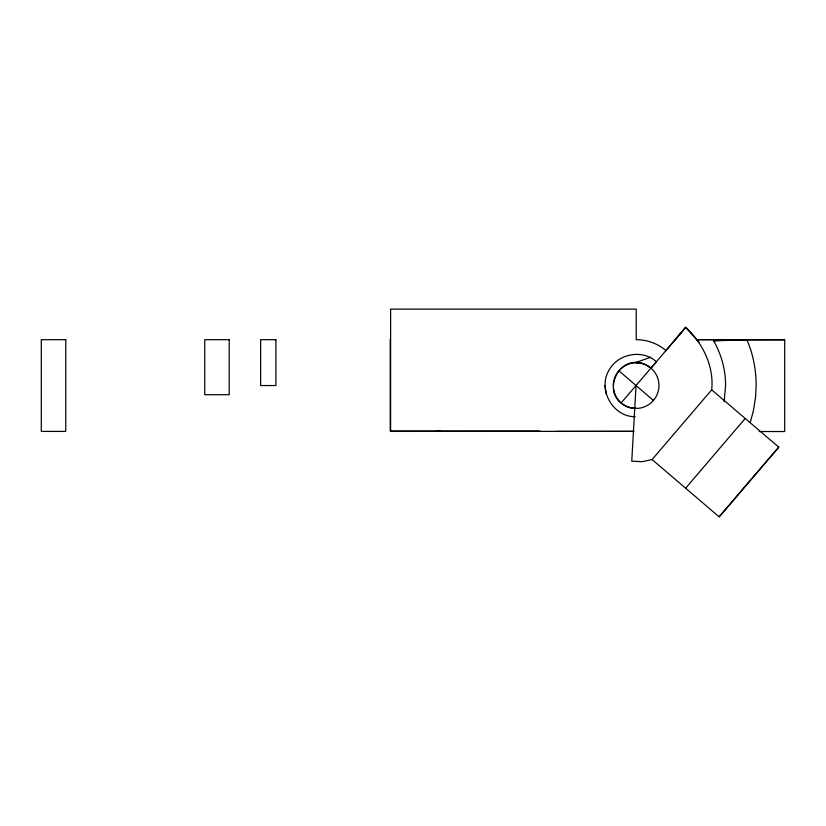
<?xml version="1.0" encoding="UTF-8"?>
<svg xmlns="http://www.w3.org/2000/svg" width="826" height="826" viewBox="0 0 826 826"><rect width="100%" height="100%" fill="white"/><g stroke="black" fill="none" stroke-linecap="round" stroke-linejoin="round"><path stroke-width="1.24" d="M636.041 385.535L631.756 461.166L642.019 461.703L652.106 459.566L711.692 389.841C714.16 366.465 702.916 343.42 686.055 327.685L685.632 327.354L665.849 350.658M724.113 401.735L725.6 385.546A89.384 89.384 0 0 0 713.623 340.859L721.594 339.692L746.931 339.703L750.307 348.479A119.956 119.956 0 0 1 756.172 385.546L755.563 397.285L753.467 410.47L750.225 422.592M631.787 408.034L637.765 408.374A22.932 22.932 0 0 0 650.991 368.128C620.533 344.752 594.524 398.813 631.787 408.034A22.932 22.932 0 0 0 635.359 408.426M655.927 362.284L621.121 402.912M699.044 342.232L685.694 327.406L650.991 368.128L648.493 366.486M675.761 339.021L685.694 327.406M685.621 488.197L745.207 418.472M652.106 459.566L719.188 516.88L778.835 447.207L711.692 389.841M719.126 516.839L778.712 447.103M638.23 362.996L634.42 362.975L650.723 357.235M633.511 363.089L630.321 363.512A22.932 22.932 0 0 0 613.284 385.628M436.52 431.017L440.268 430.728M713.623 340.859L746.931 339.703L696.39 339.662L784.7 339.806M738.816 339.868L784.7 339.734L784.7 431.523L759.187 431.523M625.168 431.389L632.654 431.368M539.853 431.017L390.233 431.017L390.233 339.3M633.903 431.358L390.605 431.409L390.605 309.12L636.216 309.12L636.216 339.692A45.864 45.864 0 0 1 666.138 350.689M625.168 431.378L556.714 431.409M635.297 416.738C612.603 416.913 597.322 389.242 609.154 369.976C618.23 353.497 642.669 348.975 656.567 361.891M640.212 363.264L642.184 363.523M635.122 408.457L630.248 407.807A22.932 22.932 0 0 1 613.408 388.024M618.633 370.585L653.428 400.455M605.035 385.484L606.108 393.765M636.257 362.738A22.932 22.932 0 0 1 650.702 367.89M65.76 339.692L41.3 339.692L41.3 431.409L65.76 431.409L65.76 339.692M229.205 339.692L204.745 339.692L204.745 394.714L229.205 394.714L229.205 339.692M275.905 339.692L260.613 339.692L260.613 385.546L275.905 385.546L275.905 339.692"/></g></svg>
